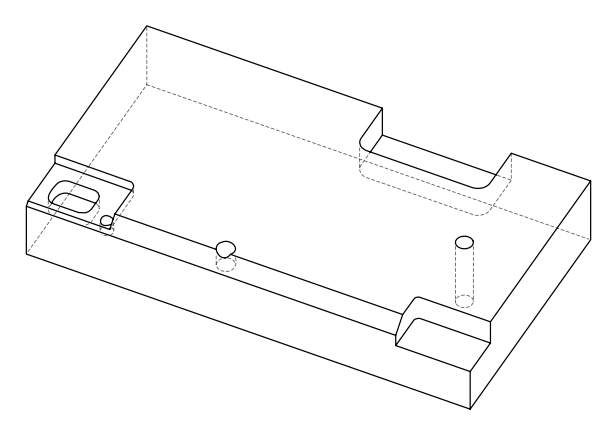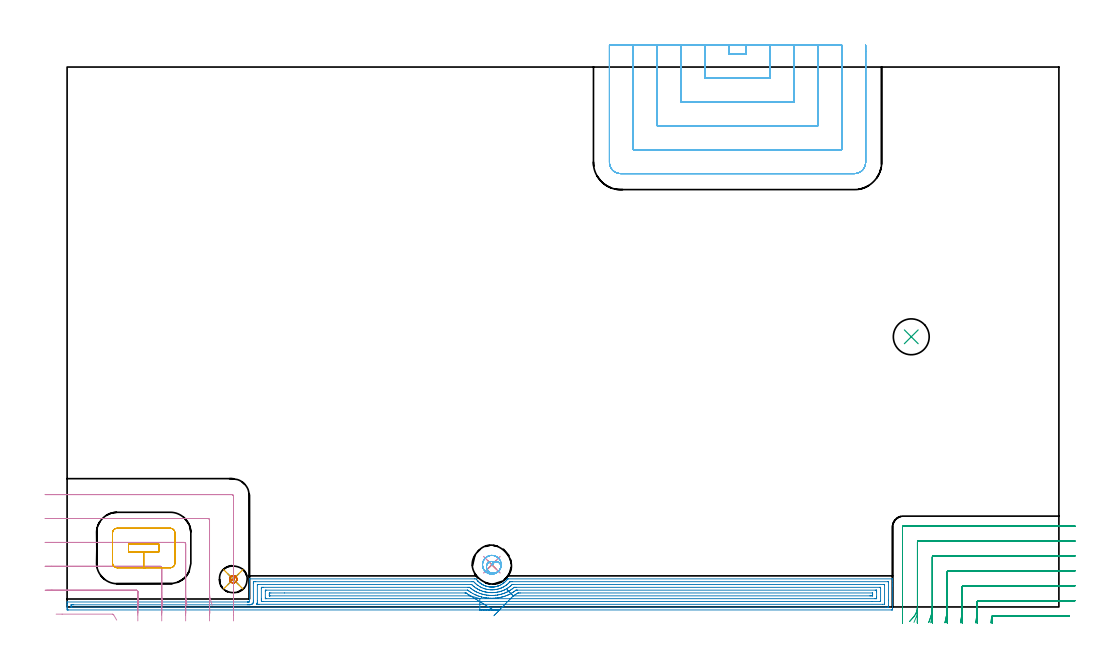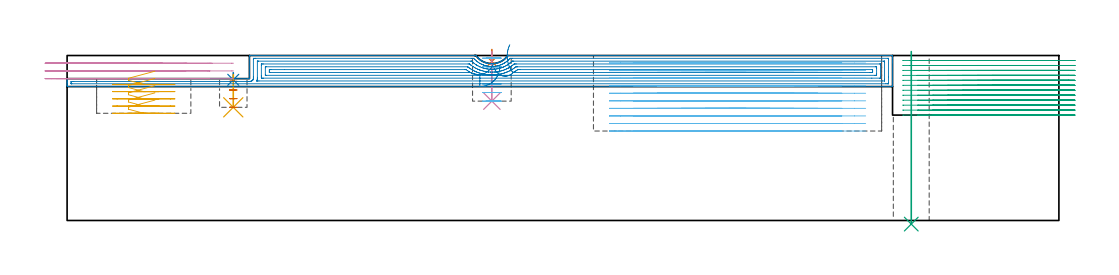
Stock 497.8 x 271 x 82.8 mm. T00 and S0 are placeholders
(PLAN: 12 operations, 6 tool changes, 73 min)
(1 SPOT_DRILL | STEP1POCKET | NXT0321_9005460120000 | 0.05 min | 182 mm3)
(2 SPOT_DRILL_1 | STEP1POCKET_1 | NXT0321_9005460120000 | 0.03 min | 1217 mm3)
(3 INDEXABLE_INSERT_DRILL_THROUGH_HOLE_FROM_SOLID | STEP1HOLE | NXT0302_007 | 0.35 min | 21018 mm3)
(4 DRILL_BLIND_HOLE_INTO_CENTER | STEP1POCKET | NXT0301_128 | 0.1 min | 2273 mm3)
(5 DRILL_BLIND_HOLE_INTO_CENTER_1 | STEP1POCKET_1 | NXT0301_128 | 0.07 min | 1588 mm3)
(6 MILL_ROUGH_BLIND_HOLE_CONTOUR | STEP1POCKET | NXT0201_013 | Spiral | 1.29 min | 4302 mm3)
(7 MILL_ROUGH_BLIND_HOLE_CONTOUR_1 | STEP1POCKET_1 | NXT0201_013 | Spiral | 0.31 min | 1075 mm3)
(8 AREA_MILL | FG_CHAMFER_SURFACE | UGT0205_001 | 17.27 min | 50491 mm3)
(9 MILL_CORNER_NOTCH_RECTANGULAR | CORNER_NOTCH_RECTANGULAR | NXT0201_013 | Follow Part, ap 2.5, ae 75% | 17.04 min | 112744 mm3)
(10 MILL_CORNER_NOTCH_RECTANGULAR_1 | CORNER_NOTCH_RECTANGULAR_1 | NXT0201_012 | Follow Part, ap 4, ae 75% | 3.59 min | 56766 mm3)
(11 MILL_RECTANGULAR_POCKET | POCKET_RECTANGULAR_STRAIGHT | NXT0201_012 | Follow Part, ap 4, ae 75% | 1.98 min | 27889 mm3)
(12 MILL_SLOT | SLOT_PARTIAL_RECTANGULAR | NXT0201_012 | Follow Part, ap 4, ae 75% | 30.92 min | 334090 mm3)
(TOOL NXT0321_9005460120000 | NC Spot Drill, 142deg, 12mm, Carbide, Uncoated | D12 PA142 FL30 Z2)
(TOOL NXT0302_007 | Index. Insert Drill 18mm [880-D1800L25-05] | D18 PA176 FL90 Z2)
(TOOL NXT0301_128 | Carbide Drill 12mm [861.1-1200-036A1-GP GC34] | D12 PA150 FL37.4 Z2)
(TOOL NXT0201_013 | ENDMILL 10mm | D10 FL30 Z4)
(TOOL UGT0205_001 | Chamfer Mill 20 x 3 x 45 deg. | D20 FL50 Z2)
(TOOL NXT0201_012 | ENDMILL 16mm [2P460-1600-NA 1630] | D16 FL38 Z6)
(OP 1 SPOT_DRILL)
G17 G21 G94 G90
T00 M6
G54
G17 G0 G90 X213.2 Y21.2 S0 M3
G43 Z92.8 H0
G94 G81 G98 Z79.8 F250. R85.8
G80
M5
M2
(OP 2 SPOT_DRILL_1)
G17 G21 G94 G90
T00 M6
G54
G17 G0 G90 X83.4 Y13.9 S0 M3
G43 Z92.8 H0
G94 G81 G98 Z70.606 F250. R74.2
G80
M5
M2
(OP 3 INDEXABLE_INSERT_DRILL_THROUGH_HOLE_FROM_SOLID)
G17 G21 G94 G90
T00 M6
G54
G17 G0 G90 X423.7 Y135.6 S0 M3
G43 Z92.8 H1
G94 G81 G98 Z-1.814 F250. R84.8
G80
M5
M2
(OP 4 DRILL_BLIND_HOLE_INTO_CENTER)
G17 G21 G94 G90
T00 M6
G54
G17 G0 G90 X213.2 Y21.2 S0 M3
G43 Z92.8 H1
G94 G81 G98 Z59.9 F250. R84.8
G80
M5
M2
(OP 5 DRILL_BLIND_HOLE_INTO_CENTER_1)
G17 G21 G94 G90
T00 M6
G54
G17 G0 G90 X83.4 Y13.9 S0 M3
G43 Z92.8 H1
G94 G81 G98 Z56.8 F250. R73.2
G80
M5
M2
(OP 6 MILL_ROUGH_BLIND_HOLE_CONTOUR)
G17 G21 G94 G90
T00 M6
G54
G17 G0 G90 X213.2 Y21.2 S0 M3
G43 Z92.8 H0
Z81.483
G94 G3 X213.349 Y22.778 R0.796 F250.
X210.892 Y21.64 R2.324
X212.638 Y17.149 R3.111
X217.57 Y19.47 R3.981
X214.93 Y25.57 R4.7
X217.57 Y19.47 R-4.7
X216.25 Y22.52 R2.35
X213.2 Y21.2 R2.35
G0 Z77.167
G3 X213.349 Y22.778 R0.796
X210.892 Y21.64 R2.324
X212.638 Y17.149 R3.111
X217.57 Y19.47 R3.981
X214.93 Y25.57 R4.7
X217.57 Y19.47 R-4.7
X216.25 Y22.52 R2.35
X213.2 Y21.2 R2.35
G0 Z72.85
G3 X213.349 Y22.778 R0.796
X210.892 Y21.64 R2.324
X212.638 Y17.149 R3.111
X217.57 Y19.47 R3.981
X214.93 Y25.57 R4.7
X217.57 Y19.47 R-4.7
X216.25 Y22.52 R2.35
X213.2 Y21.2 R2.35
G0 Z68.533
G3 X213.349 Y22.778 R0.796
X210.892 Y21.64 R2.324
X212.638 Y17.149 R3.111
X217.57 Y19.47 R3.981
X214.93 Y25.57 R4.7
X217.57 Y19.47 R-4.7
X216.25 Y22.52 R2.35
X213.2 Y21.2 R2.35
G0 Z64.217
G3 X213.349 Y22.778 R0.796
X210.892 Y21.64 R2.324
X212.638 Y17.149 R3.111
X217.57 Y19.47 R3.981
X214.93 Y25.57 R4.7
X217.57 Y19.47 R-4.7
X216.25 Y22.52 R2.35
X213.2 Y21.2 R2.35
G0 Z59.9
G3 X213.349 Y22.778 R0.796
X210.892 Y21.64 R2.324
X212.638 Y17.149 R3.111
X217.57 Y19.47 R3.981
X214.93 Y25.57 R4.7
X217.57 Y19.47 R-4.7
X216.25 Y22.52 R2.35
X213.2 Y21.2 R2.35
G0 Z92.8
M5
M2
(OP 7 MILL_ROUGH_BLIND_HOLE_CONTOUR_1)
G17 G21 G94 G90
T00 M6
G54
G17 G0 G90 X83.4 Y13.9 S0 M3
G43 Z92.8 H0
Z69.85
G94 G3 X83.939 Y15.261 R0.787 F250.
X82.015 Y15.201 R1.361
X82.099 Y12.515 R1.9
X82.015 Y15.201 R-1.9
X82.057 Y13.858 R0.95
X83.4 Y13.9 R0.95
G0 Z65.5
G3 X83.939 Y15.261 R0.787
X82.015 Y15.201 R1.361
X82.099 Y12.515 R1.9
X82.015 Y15.201 R-1.9
X82.057 Y13.858 R0.95
X83.4 Y13.9 R0.95
G0 Z61.15
G3 X83.939 Y15.261 R0.787
X82.015 Y15.201 R1.361
X82.099 Y12.515 R1.9
X82.015 Y15.201 R-1.9
X82.057 Y13.858 R0.95
X83.4 Y13.9 R0.95
G0 Z56.8
G3 X83.939 Y15.261 R0.787
X82.015 Y15.201 R1.361
X82.099 Y12.515 R1.9
X82.015 Y15.201 R-1.9
X82.057 Y13.858 R0.95
X83.4 Y13.9 R0.95
G0 Z92.8
M5
M2
(OP 8 AREA_MILL)
G17 G21 G94 G90
T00 M6
G54
G17 G0 G90 X217.15 Y-1.5 S1061 M3
G43 Z92.8 H0
Z77.2
G94 G1 X217.112 Z76.328 F250.
X216.998 Z75.464
X216.809 Z74.612
X216.547 Z73.78
X216.213 Z72.974
X215.81 Z72.2
X215.342 Z71.464
X214.81 Z70.772
X214.221 Z70.129
X213.578 Z69.54
X212.886 Z69.008
X212.15 Z68.54
X211.376 Z68.137
X210.57 Z67.803
X209.738 Z67.541
X208.886 Z67.352
X208.022 Z67.238
X207.15 Z67.2
X0.628
X0.261 Y-1.497
X0.01 Y-1.492 Z67.204
X0. Y-1.138 Z67.557
Y-0.877 Z67.818
Y-0.263 Z68.431
Y0.259 Z68.955
Y0.612 Z69.308
Y1.134 Z69.829
Y1.487 Z70.182
X0.001 Y2.389 Z71.089
X0.01 Y2.504 Z71.195
X0.176 Y2.5 Z71.2
X90.634
X90.641 Y2.501 Z71.193
X90.651 Z71.194
X90.652 Y2.502
X90.654 Y2.5
X90.695 Z71.2
X90.731 Y2.509 Z71.19
X90.745 Y2.505 Z71.191
X90.784 Y2.504 Z71.19
X90.788 Z71.189
X90.792 Y2.501 Z71.192
X90.8 Y2.5 Z71.2
X90.815 Y2.506 Z71.193
X90.819 Y2.508 Z71.191
X90.824 Y2.507 Z71.192
X90.826 Y2.506
X90.828 Y2.503 Z71.191
X90.832 Y2.505 Z71.19
X90.835 Z71.191
X90.856 Y2.502 Z71.197
X90.876 Y2.506 Z71.193
X90.896
X90.925 Y2.503 Z71.197
X90.996 Y2.5 Z71.2
X91.5
X91.501 Y13.842 Z82.539
X91.51 Y14.095 Z82.791
X91.819 Y14.1 Z82.8
X204.468
X205.281 Y14.094 Z82.792
X205.362 Y13.987 Z82.686
X205.703 Y13.56 Z82.257
X206.057 Y13.144 Z81.841
X206.118 Y13.077 Z81.775
X206.155 Y13.035 Z81.734
X206.256 Y12.931 Z81.63
X206.329 Y12.863 Z81.559
X206.403 Y12.791 Z81.49
X206.554 Y12.647 Z81.346
X206.618 Y12.587 Z81.284
X206.852 Y12.377 Z81.076
X206.962 Y12.28 Z80.976
X206.991 Y12.254 Z80.95
X207.11 Y12.153 Z80.853
X207.15 Y12.12 Z80.82
X207.332 Y11.988 Z80.685
X207.448 Y11.903 Z80.6
X207.592 Y11.797 Z80.495
X207.739 Y11.696 Z80.396
X208.044 Y11.489 Z80.188
X208.18 Y11.405 Z80.103
X208.247 Y11.362 Z80.061
X208.589 Y11.171 Z79.871
X208.762 Y11.082 Z79.782
X208.937 Y10.993 Z79.69
X209.382 Y10.791 Z79.489
X209.513 Y10.738 Z79.436
X209.831 Y10.611 Z79.306
X210.216 Y10.471 Z79.171
X210.265 Y10.457 Z79.156
X210.469 Y10.396 Z79.095
X210.725 Y10.327 Z79.025
X211.17 Y10.223 Z78.921
X211.461 Y10.167 Z78.866
X211.618 Y10.138 Z78.836
X212.064 Y10.074 Z78.774
X212.07 Y10.073 Z78.773
X212.365 Y10.047 Z78.744
X212.512 Y10.034 Z78.727
X212.514
X212.958 Y10.012 Z78.706
X213.049 Y10.013 Z78.704
X213.412 Y10.012
X213.429 Y10.014 Z78.703
X213.483 Y10.015 Z78.708
X213.493 Y10.016
X213.663 Y10.022 Z78.718
X213.852 Y10.03 Z78.727
X214.01 Y10.047 Z78.739
X214.267 Y10.067 Z78.766
X214.299 Y10.07 Z78.769
X214.503 Y10.098 Z78.798
X214.747 Y10.132 Z78.831
X214.819 Y10.145 Z78.845
X215.193 Y10.216 Z78.912
X215.641 Y10.321 Z79.018
X216.029 Y10.426 Z79.126
X216.086 Y10.442 Z79.142
X216.185 Y10.471 Z79.171
X216.346 Y10.529 Z79.229
X216.537 Y10.601 Z79.295
X216.584 Y10.617 Z79.312
X216.803 Y10.703 Z79.4
X216.98 Y10.773 Z79.47
X217.43 Y10.979 Z79.677
X217.874 Y11.205 Z79.904
X218.088 Y11.327 Z80.026
X218.15 Y11.362 Z80.061
X218.767 Y11.765 Z80.463
X218.899 Y11.862 Z80.56
X219.091 Y12.003 Z80.701
X219.22 Y12.104 Z80.803
X219.408 Y12.252 Z80.952
X219.449 Y12.288 Z80.988
X219.661 Y12.47 Z81.169
X220.007 Y12.801 Z81.5
X220.341 Y13.142 Z81.842
X220.482 Y13.301 Z81.997
X220.554 Y13.38 Z82.078
X220.679 Y13.533 Z82.233
X220.817 Y13.703 Z82.402
X221.071 Y14.033 Z82.733
X221.101 Y14.074 Z82.773
X221.125 Y14.093 Z82.793
X221.455 Y14.1 Z82.8
X414.12
X414.29 Y14.097 Z82.789
X414.298 Y13.955 Z82.648
X414.3 Y13.807 Z82.507
Y13.57 Z82.27
Y12.863 Z81.558
Y11.634 Z80.331
Y11.113 Z79.807
Y10.499 Z79.194
Y-0.877 Z67.82
X414.297 Y-1.138 Z67.56
X414.29 Y-1.493 Z67.205
X414.04 Y-1.498 Z67.201
X413.672 Y-1.5 Z67.2
X207.15
Y-0.086 Z68.614
X2.416 Y-0.085 Z68.615
X2.233 Y-0.084 Z68.616
X2.06 Y-0.081 Z68.619
X2.022 Y-0.079 Z68.621
X2.01 Y-0.061 Z68.639
X2.007 Y-0.028 Z68.672
X2.001 Y0.143 Z68.843
X2.002 Y0.612 Z69.312
X2.005 Y1.014 Z69.714
X2.01 Y1.071 Z69.771
X2.054 Y1.079 Z69.779
X2.174 Y1.081 Z69.781
X2.416 Y1.084 Z69.784
X2.826 Y1.086 Z69.786
X3.31
X90.441
X90.925 Y1.087 Z69.787
X91.332 Y1.09 Z69.79
X91.576 Y1.094 Z69.794
X91.819 Y1.111 Z69.811
X92.145 Y1.169 Z69.869
X92.39 Y1.242 Z69.942
X92.713 Y1.384 Z70.084
X92.78 Y1.422 Z70.122
X92.883 Y1.487 Z70.187
X93.149 Y1.712 Z70.412
X93.253 Y1.834 Z70.534
X93.378 Y2.035 Z70.735
X93.439 Y2.184 Z70.884
X93.48 Y2.362 Z71.062
X93.491 Y2.477 Z71.177
X93.499 Y3.237 Z71.937
X93.5 Y3.343 Z72.043
Y12.093 Z80.793
X93.503 Y12.198 Z80.898
X93.51 Y12.408 Z81.108
X93.528 Y12.679 Z81.379
X93.607 Y12.681 Z81.381
X93.79 Y12.684 Z81.384
X94.501 Y12.686 Z81.386
X94.683
X202.861
X203.574 Y12.685 Z81.385
X203.757 Y12.684 Z81.384
X204.106 Y12.679 Z81.379
X204.468 Y12.288 Z80.988
X204.767 Y11.988 Z80.688
X205.362 Y11.44 Z80.14
X205.759 Y11.113 Z79.813
X206.256 Y10.752 Z79.452
X207.044 Y10.238 Z78.938
X207.15 Y10.174 Z78.874
X207.303 Y10.088 Z78.788
X207.814 Y9.83 Z78.53
X208.044 Y9.721 Z78.421
X208.194 Y9.656 Z78.356
X208.888 Y9.363 Z78.063
X208.938 Y9.344 Z78.044
X208.969 Y9.332 Z78.032
X209.497 Y9.159 Z77.859
X209.832 Y9.061 Z77.761
X210.249 Y8.955 Z77.655
X210.726 Y8.849 Z77.549
X210.895 Y8.817 Z77.517
X211.503 Y8.717 Z77.417
X211.62 Y8.702 Z77.402
X212.372 Y8.627 Z77.327
X212.514 Y8.618 Z77.318
X212.907 Y8.602 Z77.302
X213.296 Y8.598 Z77.298
X213.408 Y8.601 Z77.301
X214.151 Y8.636 Z77.336
X214.302 Y8.646 Z77.346
X214.388 Y8.655 Z77.355
X215.067 Y8.742 Z77.442
X215.196 Y8.761 Z77.461
X215.714 Y8.856 Z77.556
X216.09 Y8.942 Z77.642
X216.433 Y9.028 Z77.728
X216.984 Y9.183 Z77.883
X217.122 Y9.228 Z77.928
X217.506 Y9.363 Z78.063
X217.816 Y9.484 Z78.184
X217.878 Y9.51 Z78.21
X218.387 Y9.74 Z78.44
X218.773 Y9.927 Z78.627
X218.981 Y10.034 Z78.734
X219.353 Y10.238 Z78.938
X219.547 Y10.355 Z79.055
X219.667 Y10.43 Z79.13
X220.274 Y10.833 Z79.533
X220.561 Y11.044 Z79.744
X220.6 Y11.074 Z79.774
X220.648 Y11.113 Z79.813
X221.083 Y11.477 Z80.177
X221.455 Y11.81 Z80.51
X221.547 Y11.897 Z80.597
X221.639 Y11.988 Z80.688
X221.985 Y12.344 Z81.044
X222.201 Y12.572 Z81.272
X222.271 Y12.642 Z81.342
X222.309 Y12.679 Z81.379
X222.349 Y12.68 Z81.38
X222.532 Y12.683 Z81.383
X223.243 Y12.686 Z81.386
X223.424
X411.884 Y12.685 Z81.385
X412.067 Y12.684 Z81.384
X412.241 Y12.681 Z81.381
X412.278 Y12.679 Z81.379
X412.29 Y12.661 Z81.361
X412.293 Y12.628 Z81.328
X412.299 Y12.457 Z81.157
X412.3 Y3.354 Z72.054
Y0.612 Z69.312
Y0.206 Z68.906
X412.298 Y0.07 Z68.77
X412.293 Y-0.038 Z68.662
X412.29 Y-0.07 Z68.63
X412.28 Y-0.079 Z68.621
X412.24 Y-0.08 Z68.62
X411.884 Y-0.085 Z68.615
X411.703
X410.99 Y-0.086 Z68.614
X207.15
Y1.328 Z70.028
X96.29
X95.557 Y1.33 Z70.03
X95.395 Y1.332 Z70.032
X95.234 Y1.335 Z70.035
X95.153 Y1.343 Z70.043
X95.194 Y1.42 Z70.12
X95.228 Y1.487 Z70.187
X95.281 Y1.599 Z70.299
X95.395 Y1.87 Z70.57
X95.478 Y2.281 Z70.981
X95.484 Y2.362 Z71.062
X95.499 Y3.136 Z71.836
X95.501 Y11.113 Z79.813
X95.503 Y11.209 Z79.909
X95.507 Y11.257 Z79.957
X95.508 Y11.263 Z79.963
X95.549 Y11.266 Z79.966
X95.641 Y11.269 Z79.969
X95.965 Y11.271 Z79.971
X96.127 Y11.272 Z79.972
X202.68 Y11.271 Z79.971
X202.842 Y11.269 Z79.969
X202.949 Y11.265 Z79.965
X203.021 Y11.26 Z79.96
X203.052 Y11.233 Z79.933
X203.185 Y11.113 Z79.813
X203.385 Y10.928 Z79.628
X203.574 Y10.757 Z79.457
X203.855 Y10.51 Z79.21
X204.185 Y10.238 Z78.938
X204.468 Y10.023 Z78.723
X205.239 Y9.483 Z78.183
X205.362 Y9.403 Z78.103
X205.425 Y9.363 Z78.063
X205.708 Y9.187 Z77.887
X205.941 Y9.054 Z77.754
X206.256 Y8.884 Z77.584
X207.055 Y8.488 Z77.188
X207.15 Y8.444 Z77.144
X207.229 Y8.41 Z77.11
X208.044 Y8.086 Z76.786
X208.678 Y7.867 Z76.567
X208.938 Y7.792 Z76.492
X209.598 Y7.613 Z76.313
X209.832 Y7.559 Z76.259
X209.903 Y7.544 Z76.244
X210.367 Y7.453 Z76.153
X210.726 Y7.392 Z76.092
X210.995 Y7.349 Z76.049
X211.62 Y7.274 Z75.974
X212.006 Y7.235 Z75.935
X212.514 Y7.203 Z75.903
X212.948 Y7.188 Z75.888
X213.408 Y7.187 Z75.887
X213.826 Y7.204 Z75.904
X214.302 Y7.227 Z75.927
X214.665 Y7.258 Z75.958
X215.196 Y7.322 Z76.022
X215.459 Y7.355 Z76.055
X216.09 Y7.463 Z76.163
X216.219 Y7.487 Z76.187
X216.798 Y7.613 Z76.313
X216.947 Y7.65 Z76.35
X216.984 Y7.66 Z76.36
X217.641 Y7.845 Z76.545
X217.878 Y7.917 Z76.617
X218.306 Y8.069 Z76.769
X218.773 Y8.247 Z76.947
X218.946 Y8.318 Z77.018
X219.34 Y8.488 Z77.188
X219.562 Y8.59 Z77.29
X219.667 Y8.641 Z77.341
X220.152 Y8.888 Z77.588
X220.561 Y9.111 Z77.811
X220.721 Y9.206 Z77.906
X220.976 Y9.363 Z78.063
X221.263 Y9.551 Z78.251
X221.455 Y9.68 Z78.38
X221.786 Y9.913 Z78.613
X222.219 Y10.238 Z78.938
X222.291 Y10.294 Z78.994
X222.349 Y10.342 Z79.042
X222.766 Y10.704 Z79.404
X223.346 Y11.23 Z79.93
X223.385 Y11.265 Z79.965
X223.426 Y11.266 Z79.966
X223.609 Y11.269 Z79.969
X223.975 Y11.271 Z79.971
X224.137 Y11.272 Z79.972
X409.935 Y11.271 Z79.971
X410.096 Y11.269 Z79.969
X410.257 Y11.265 Z79.965
X410.291 Y11.262 Z79.962
X410.294 Y11.232 Z79.932
X410.298 Y11.179 Z79.879
X410.299 Y11.113 Z79.813
X410.3 Y10.914 Z79.614
Y2.163 Z70.863
X410.296 Y1.487 Z70.187
X410.293 Y1.388 Z70.088
X410.29 Y1.343 Z70.043
X410.252 Y1.334 Z70.034
X409.202 Y1.329 Z70.029
X207.15 Y1.328 Z70.028
Y2.743 Z71.443
X98.583
X98.078 Y2.744 Z71.444
X97.685 Y2.747 Z71.447
X97.522 Y2.75 Z71.45
X97.507 Y2.921 Z71.621
X97.502 Y3.237 Z71.937
X97.5 Y3.803 Z72.503
Y4.112 Z72.812
X97.501 Y9.363 Z78.063
X97.503 Y9.645 Z78.345
X97.507 Y9.787 Z78.487
X97.51 Y9.85 Z78.55
X97.577 Y9.852 Z78.552
X98.078 Y9.856 Z78.556
X98.467 Y9.857 Z78.557
X201.281
X201.786 Y9.855 Z78.555
X201.954 Y9.852 Z78.552
X202.011 Y9.85 Z78.55
X202.059 Y9.816 Z78.516
X202.162 Y9.731 Z78.431
X202.602 Y9.363 Z78.063
X202.68 Y9.3 Z78.
X202.981 Y9.068 Z77.768
X203.574 Y8.659 Z77.359
X203.829 Y8.488 Z77.188
X204.468 Y8.078 Z76.778
X204.77 Y7.908 Z76.608
X205.325 Y7.613 Z76.313
X205.362 Y7.594 Z76.294
X205.401 Y7.575 Z76.275
X205.976 Y7.303 Z76.003
X206.256 Y7.182 Z75.882
X207.02 Y6.865 Z75.565
X207.15 Y6.817 Z75.517
X207.376 Y6.738 Z75.438
X208.044 Y6.523 Z75.223
X208.354 Y6.434 Z75.134
X208.938 Y6.283 Z74.983
X209.539 Y6.149 Z74.849
X209.832 Y6.091 Z74.791
X210.632 Y5.955 Z74.655
X210.726 Y5.942 Z74.642
X211.38 Y5.863 Z74.563
X211.62 Y5.839 Z74.539
X211.646 Y5.837 Z74.537
X212.514 Y5.784 Z74.484
X212.598 Y5.78 Z74.48
X213.408 Y5.77 Z74.47
X213.501 Y5.771 Z74.471
X214.302 Y5.804 Z74.504
X214.359 Y5.807 Z74.507
X215.047 Y5.863 Z74.563
X215.18 Y5.879 Z74.579
X215.196 Y5.881 Z74.581
X215.965 Y5.986 Z74.686
X216.09 Y6.006 Z74.706
X216.722 Y6.119 Z74.819
X216.984 Y6.176 Z74.876
X217.45 Y6.282 Z74.982
X217.878 Y6.393 Z75.093
X218.153 Y6.469 Z75.169
X218.773 Y6.649 Z75.349
X218.84 Y6.671 Z75.371
X219.031 Y6.738 Z75.438
X219.49 Y6.911 Z75.611
X219.667 Y6.981 Z75.681
X220.119 Y7.17 Z75.87
X220.561 Y7.365 Z76.065
X220.732 Y7.445 Z76.145
X221.078 Y7.613 Z76.313
X221.325 Y7.739 Z76.439
X221.455 Y7.809 Z76.509
X221.894 Y8.057 Z76.757
X222.349 Y8.333 Z77.033
X222.444 Y8.394 Z77.094
X222.586 Y8.488 Z77.188
X222.972 Y8.753 Z77.453
X223.243 Y8.943 Z77.643
X223.485 Y9.126 Z77.826
X223.79 Y9.363 Z78.063
X224.385 Y9.85 Z78.55
X224.429 Y9.852 Z78.552
X224.528 Y9.855 Z78.555
X225.031 Y9.857 Z78.557
X225.419
X407.803
X408.152 Y9.856 Z78.556
X408.205 Y9.854 Z78.554
X408.26 Y9.85 Z78.55
X408.29 Y9.842 Z78.542
X408.292 Y9.794 Z78.494
X408.3 Y9.371 Z78.071
Y3.245 Z71.945
X408.292 Y2.804 Z71.504
X408.29 Y2.756 Z71.456
X408.222 Y2.75 Z71.45
X408.088 Y2.746 Z71.446
X407.918 Y2.744 Z71.444
X403.902 Y2.743 Z71.443
X207.15
Y4.157 Z72.857
X99.82
X99.646 Y4.158 Z72.858
X99.559 Y4.16 Z72.86
X99.519 Y4.164 Z72.864
X99.509 Y4.167 Z72.867
X99.507 Y4.181 Z72.881
X99.503 Y4.267 Z72.967
X99.5 Y4.47 Z73.17
X99.501 Y7.969 Z76.669
X99.507 Y8.328 Z77.028
X99.51 Y8.426 Z77.126
X99.55 Y8.436 Z77.136
X99.911 Y8.443 Z77.143
X200.938 Y8.442 Z77.142
X201.042 Y8.438 Z77.138
X201.065 Y8.436 Z77.136
X201.127 Y8.394 Z77.094
X201.26 Y8.299 Z76.999
X201.552 Y8.087 Z76.787
X201.786 Y7.919 Z76.619
X202.233 Y7.613 Z76.313
X202.68 Y7.317 Z76.017
X203.508 Y6.802 Z75.502
X203.574 Y6.766 Z75.466
X203.629 Y6.738 Z75.438
X204.468 Y6.32 Z75.02
X204.763 Y6.176 Z74.876
X205.284 Y5.938 Z74.638
X205.362 Y5.906 Z74.606
X205.47 Y5.863 Z74.563
X206.256 Y5.556 Z74.256
X206.74 Y5.388 Z74.088
X207.15 Y5.257 Z73.957
X208.024 Y5.008 Z73.708
X208.044 Y5.002 Z73.702
X208.101 Y4.987 Z73.687
X208.938 Y4.801 Z73.501
X209.181 Y4.749 Z73.449
X209.627 Y4.669 Z73.369
X209.832 Y4.634 Z73.334
X210.261 Y4.568 Z73.268
X210.543 Y4.53 Z73.23
X210.726 Y4.508 Z73.208
X211.277 Y4.448 Z73.148
X211.464 Y4.431 Z73.131
X211.62 Y4.42 Z73.12
X212.242 Y4.379 Z73.079
X212.379 Y4.372 Z73.072
X212.514 Y4.368 Z73.068
X213.16 Y4.356 Z73.056
X213.281 Y4.355 Z73.055
X213.408 Y4.357 Z73.057
X214.034 Y4.375 Z73.075
X214.171 Y4.381 Z73.081
X214.302 Y4.389 Z73.089
X214.875 Y4.427 Z73.127
X215.053 Y4.441 Z73.141
X215.196 Y4.455 Z73.155
X215.684 Y4.51 Z73.21
X215.937 Y4.541 Z73.241
X216.09 Y4.561 Z73.261
X216.468 Y4.618 Z73.318
X216.84 Y4.678 Z73.378
X216.984 Y4.704 Z73.404
X217.227 Y4.75 Z73.45
X217.802 Y4.871 Z73.571
X217.878 Y4.888 Z73.588
X217.961 Y4.907 Z73.607
X218.29 Y4.987 Z73.687
X218.669 Y5.089 Z73.789
X218.773 Y5.118 Z73.818
X219.356 Y5.292 Z73.992
X219.667 Y5.387 Z74.087
X220.022 Y5.515 Z74.215
X220.561 Y5.712 Z74.412
X220.671 Y5.755 Z74.455
X220.936 Y5.863 Z74.563
X221.295 Y6.018 Z74.718
X221.455 Y6.09 Z74.79
X221.901 Y6.3 Z75.
X222.349 Y6.518 Z75.218
X222.496 Y6.593 Z75.293
X222.767 Y6.738 Z75.438
X223.069 Y6.908 Z75.608
X223.243 Y7.01 Z75.71
X223.619 Y7.244 Z75.944
X224.137 Y7.578 Z76.278
X224.158 Y7.592 Z76.292
X224.188 Y7.613 Z76.313
X224.677 Y7.959 Z76.659
X225.306 Y8.423 Z77.123
X225.344 Y8.436 Z77.136
X225.395 Y8.439 Z77.139
X225.501 Y8.441 Z77.141
X225.925 Y8.443 Z77.143
X225.97
X405.672
X406.062 Y8.439 Z77.139
X406.256 Y8.436 Z77.136
X406.291 Y8.431 Z77.131
X406.294 Y8.397 Z77.097
X406.296 Y8.343 Z77.043
X406.3 Y7.828 Z76.528
Y7.613 Z76.313
Y4.987 Z73.687
X406.299 Y4.329 Z73.029
X406.295 Y4.234 Z72.934
X406.29 Y4.177 Z72.877
X406.282 Y4.163 Z72.863
X406.262 Y4.162 Z72.862
X406.05 Y4.159 Z72.859
X405.626 Y4.157 Z72.857
X405.581
X207.15
X202.468 Y5.575 Z74.275
X202.465 Y5.574 Z74.274
X202.381 Y5.573 Z74.273
X202.083 Y5.571 Z74.271
X201.786
X101.951
X101.654 Y5.572 Z74.272
X101.555 Y5.574 Z74.274
X101.521 Y5.577 Z74.277
X101.51 Y5.58 Z74.28
X101.507 Y5.612 Z74.312
X101.503 Y5.712 Z74.412
X101.5 Y5.863 Z74.563
Y6.013 Z74.713
X101.502 Y6.738 Z75.438
X101.504 Y6.884 Z75.584
X101.515 Y7.022 Z75.722
X101.654 Y7.024 Z75.724
X102.251 Y7.028 Z75.728
X109.123 Y7.029 Z75.729
X199.7
X199.998 Y7.027 Z75.727
X200.097 Y7.025 Z75.725
X200.175 Y7.022 Z75.722
X200.217 Y7.013 Z75.713
X200.254 Y6.989 Z75.689
X200.892 Y6.56 Z75.26
X201.451 Y6.19 Z74.89
X201.786 Y5.985 Z74.685
X201.987 Y5.863 Z74.563
X202.412 Y5.609 Z74.309
X202.468 Y5.575 Z74.275
X203.139 Y5.159 Z73.902
X203.834 Y4.728 Z73.6
X204.55 Y4.285 Z73.37
X205.28 Y3.833 Z73.215
X206.018 Y3.376 Z73.135
X206.76 Y2.916 Z73.13
X207.499 Y2.458 Z73.202
X208.23 Y2.006 Z73.35
X208.947 Y1.561 Z73.571
X209.645 Y1.129 Z73.866
X210.319 Y0.711 Z74.231
X210.963 Y0.312 Z74.663
X211.572 Y-0.065 Z75.16
X212.143 Y-0.419 Z75.718
X212.669 Y-0.745 Z76.332
X213.149 Y-1.042 Z76.997
X213.577 Y-1.307 Z77.71
X213.951 Y-1.539 Z78.463
G0 X214.188 Y-4.409 Z76.588
G1 X214.564 Y-4.024 Z75.901
X214.98 Y-3.597 Z75.264
X215.434 Y-3.133 Z74.682
X215.921 Y-2.634 Z74.158
X216.438 Y-2.104 Z73.697
X216.982 Y-1.547 Z73.302
X217.547 Y-0.968 Z72.976
X218.13 Y-0.37 Z72.723
X218.726 Y0.241 Z72.543
X219.331 Y0.861 Z72.438
X219.94 Y1.485 Z72.409
X220.548 Y2.108 Z72.456
X221.152 Y2.726 Z72.578
X221.745 Y3.334 Z72.776
X222.324 Y3.928 Z73.047
X222.885 Y4.502 Z73.389
X223.422 Y5.053 Z73.8
X223.933 Y5.576 Z74.276
X223.94 Y5.583 Z74.283
X223.97 Y5.603 Z74.303
X224.243 Y5.758 Z74.458
X224.423 Y5.863 Z74.563
X224.797 Y6.091 Z74.791
X225.031 Y6.238 Z74.938
X225.336 Y6.439 Z75.139
X225.925 Y6.831 Z75.531
X226.227 Y7.022 Z75.722
X226.524 Y7.026 Z75.726
X226.819 Y7.028 Z75.728
X227.415 Y7.029 Z75.729
X404.136 Y7.028 Z75.728
X404.221 Y7.027 Z75.727
X404.272 Y7.023 Z75.723
X404.29 Y7.021 Z75.721
X404.292 Y7.008 Z75.708
X404.297 Y6.888 Z75.588
X404.299 Y6.738 Z75.438
X404.3 Y6.286 Z74.986
X404.296 Y5.863 Z74.563
X404.292 Y5.637 Z74.337
X404.29 Y5.586 Z74.286
X404.234 Y5.578 Z74.278
X404.132 Y5.575 Z74.275
X403.838 Y5.572 Z74.272
X403.242 Y5.571 Z74.271
X402.944
X224.137 Y5.572 Z74.272
X224.002 Y5.573 Z74.273
X223.933 Y5.575 Z74.275
Y5.576 Z74.276
X223.44 Y6.061 Z74.808
X222.982 Y6.512 Z75.398
X222.563 Y6.925 Z76.042
X222.185 Y7.298 Z76.734
X221.852 Y7.626 Z77.471
X221.565 Y7.908 Z78.245
X221.328 Y8.142 Z79.051
X221.142 Y8.325 Z79.883
X221.008 Y8.457 Z80.735
X220.927 Y8.536 Z81.6
X220.901 Y8.563 Z82.472
X220.929 Y8.535 Z83.344
X221.01 Y8.455 Z84.208
X221.145 Y8.322 Z85.06
X221.333 Y8.137 Z85.892
X221.571 Y7.902 Z86.697
X221.859 Y7.619 Z87.471
X222.193 Y7.289 Z88.206
G0 Z92.8
M5
M2
(OP 9 MILL_CORNER_NOTCH_RECTANGULAR)
G17 G21 G94 G90
T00 M6
G54
G17 G0 G90 X503.175 Y-4.4 S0 M3
G43 Z92.8 H0
Z80.308
G94 G1 X500.175 F250.
X464.532 F500.
G3 X464.04 Y-4.842 R0.5
G1 X464.023 Y-5.
X463.69 Y-7.982 F250.
G0 Z92.8
X505.8 Y3.1
Z80.308
G1 X502.8
X457.296 F500.
G3 X456.8 Y2.604 R0.5
G1 Y-0.011
G2 X456.467 Y-5. R37.5
G1 X456.067 Y-7.973 F250.
G0 Z92.8
X505.8 Y10.6
Z80.308
G1 X502.8
X449.796 F500.
G3 X449.3 Y10.104 R0.5
G1 Y-0.011
G2 X448.882 Y-5. R30.
G1 X448.383 Y-7.958 F250.
G0 Z92.8
X505.8 Y18.1
Z80.308
G1 X502.8
X442.296 F500.
G3 X441.8 Y17.604 R0.5
G1 Y-0.011
G2 X441.24 Y-5. R22.5
G1 X440.575 Y-7.925 F250.
G0 Z92.8
X505.8 Y25.6
Z80.308
G1 X502.8
X434.796 F500.
G3 X434.3 Y25.104 R0.5
G1 Y-0.011
G2 X433.446 Y-5. R15.
G1 X432.448 Y-7.829 F250.
G0 Z92.8
X505.8 Y33.1
Z80.308
G1 X502.8
X427.296 F500.
G3 X426.8 Y32.604 R0.5
G1 Y-0.011
G2 X424.9 Y-5. R7.5
G1 X422.904 Y-7.24 F250.
G0 Z92.8
X505.8 Y40.6
Z80.308
G1 X502.8
X419.796 F500.
G3 X419.3 Y40.104 R0.5
G1 Y-0.011
Y-3.011 F250.
G0 Z92.8
X503.175 Y-4.4
Z77.817
G1 X500.175
X464.532 F500.
G3 X464.04 Y-4.842 R0.5
G1 X464.023 Y-5.
X463.69 Y-7.982 F250.
G0 Z92.8
X505.8 Y3.1
Z77.817
G1 X502.8
X457.296 F500.
G3 X456.8 Y2.604 R0.5
G1 Y-0.011
G2 X456.467 Y-5. R37.5
G1 X456.067 Y-7.973 F250.
G0 Z92.8
X505.8 Y10.6
Z77.817
G1 X502.8
X449.796 F500.
G3 X449.3 Y10.104 R0.5
G1 Y-0.011
G2 X448.882 Y-5. R30.
G1 X448.383 Y-7.958 F250.
G0 Z92.8
X505.8 Y18.1
Z77.817
G1 X502.8
X442.296 F500.
G3 X441.8 Y17.604 R0.5
G1 Y-0.011
G2 X441.24 Y-5. R22.5
G1 X440.575 Y-7.925 F250.
G0 Z92.8
X505.8 Y25.6
Z77.817
G1 X502.8
X434.796 F500.
G3 X434.3 Y25.104 R0.5
G1 Y-0.011
G2 X433.446 Y-5. R15.
G1 X432.448 Y-7.829 F250.
G0 Z92.8
X505.8 Y33.1
Z77.817
G1 X502.8
X427.296 F500.
G3 X426.8 Y32.604 R0.5
G1 Y-0.011
G2 X424.9 Y-5. R7.5
G1 X422.904 Y-7.24 F250.
G0 Z92.8
X505.8 Y40.6
Z77.817
G1 X502.8
X419.796 F500.
G3 X419.3 Y40.104 R0.5
G1 Y-0.011
Y-3.011 F250.
G0 Z92.8
X503.175 Y-4.4
Z75.325
G1 X500.175
X464.709 F500.
G3 X464.215 Y-4.865 R0.5
G1 X464.206 Y-5.
X464.012 Y-7.994 F250.
G0 Z92.8
X505.8 Y3.1
Z75.325
G1 X502.8
X457.296 F500.
G3 X456.8 Y2.604 R0.5
G1 Y-2.093
G2 X456.687 Y-5. R37.5
G1 X456.455 Y-7.991 F250.
G0 Z92.8
X505.8 Y10.6
Z75.325
G1 X502.8
X449.796 F500.
G3 X449.3 Y10.104 R0.5
G1 Y-2.093
G2 X449.159 Y-5. R30.
G1 X448.868 Y-7.986 F250.
G0 Z92.8
X505.8 Y18.1
Z75.325
G1 X502.8
X442.296 F500.
G3 X441.8 Y17.604 R0.5
G1 Y-2.093
G2 X441.611 Y-5. R22.5
G1 X441.224 Y-7.975 F250.
G0 Z92.8
X505.8 Y25.6
Z75.325
G1 X502.8
X434.796 F500.
G3 X434.3 Y25.104 R0.5
G1 Y-2.093
G2 X434.016 Y-5. R15.
G1 X433.434 Y-7.943 F250.
G0 Z92.8
X505.8 Y33.1
Z75.325
G1 X502.8
X427.296 F500.
G3 X426.8 Y32.604 R0.5
G1 Y-2.093
G2 X426.214 Y-5. R7.5
G1 X425.051 Y-7.765 F250.
G0 Z92.8
X505.8 Y40.6
Z75.325
G1 X502.8
X419.796 F500.
G3 X419.3 Y40.104 R0.5
G1 Y-2.093
Y-5.093 F250.
G0 Z92.8
X503.175 Y-4.4
Z72.833
G1 X500.175
X464.794 F500.
G3 X464.299 Y-4.892 R0.5
G1 X464.298 Y-5.
X464.271 Y-8. F250.
G0 Z92.8
X505.8 Y3.1
Z72.833
G1 X502.8
X457.296 F500.
G3 X456.8 Y2.604 R0.5
G1 Y-4.592
G2 X456.798 Y-5. R37.5
G1 X456.765 Y-8. F250.
G0 Z92.8
X505.8 Y10.6
Z72.833
G1 X502.8
X449.796 F500.
G3 X449.3 Y10.104 R0.5
G1 Y-4.592
G2 X449.297 Y-5. R30.
G1 X449.256 Y-8. F250.
G0 Z92.8
X505.8 Y18.1
Z72.833
G1 X502.8
X442.296 F500.
G3 X441.8 Y17.604 R0.5
G1 Y-4.592
G2 X441.796 Y-5. R22.5
G1 X441.742 Y-8. F250.
G0 Z92.8
X505.8 Y25.6
Z72.833
G1 X502.8
X434.796 F500.
G3 X434.3 Y25.104 R0.5
G1 Y-4.592
G2 X434.294 Y-5. R15.
G1 X434.213 Y-7.999 F250.
G0 Z92.8
X505.8 Y33.1
Z72.833
G1 X502.8
X427.296 F500.
G3 X426.8 Y32.604 R0.5
G1 Y-4.592
G2 X426.789 Y-5. R7.5
G1 X426.626 Y-7.996 F250.
G0 Z92.8
X505.8 Y40.6
Z72.833
G1 X502.8
X419.796 F500.
G3 X419.3 Y40.104 R0.5
G1 Y-4.592
Y-7.592 F250.
G0 Z92.8
X503.175 Y-4.4
Z70.342
G1 X500.175
X464.795 F500.
G3 X464.3 Y-4.896 R0.5
G1 Y-5.
Y-8. F250.
G0 Z92.8
X505.8 Y3.1
Z70.342
G1 X502.8
X457.296 F500.
G3 X456.8 Y2.604 R0.5
G1 Y-5.
Y-8. F250.
G0 Z92.8
X505.8 Y10.6
Z70.342
G1 X502.8
X449.796 F500.
G3 X449.3 Y10.104 R0.5
G1 Y-5.
Y-8. F250.
G0 Z92.8
X505.8 Y18.1
Z70.342
G1 X502.8
X442.296 F500.
G3 X441.8 Y17.604 R0.5
G1 Y-5.
Y-8. F250.
G0 Z92.8
X505.8 Y25.6
Z70.342
G1 X502.8
X434.796 F500.
G3 X434.3 Y25.104 R0.5
G1 Y-5.
Y-8. F250.
G0 Z92.8
X505.8 Y33.1
Z70.342
G1 X502.8
X427.296 F500.
G3 X426.8 Y32.604 R0.5
G1 Y-5.
Y-8. F250.
G0 Z92.8
X505.8 Y40.6
Z70.342
G1 X502.8
X419.796 F500.
G3 X419.3 Y40.104 R0.5
G1 Y-5.
Y-8. F250.
G0 Z92.8
X503.175 Y-4.4
Z67.85
G1 X500.175
X464.796 F500.
G3 X464.3 Y-4.896 R0.5
G1 Y-5.
Y-8. F250.
G0 Z92.8
X505.8 Y3.1
Z67.85
G1 X502.8
X457.296 F500.
G3 X456.8 Y2.604 R0.5
G1 Y-5.
Y-8. F250.
G0 Z92.8
X505.8 Y10.6
Z67.85
G1 X502.8
X449.796 F500.
G3 X449.3 Y10.104 R0.5
G1 Y-5.
Y-8. F250.
G0 Z92.8
X505.8 Y18.1
Z67.85
G1 X502.8
X442.296 F500.
G3 X441.8 Y17.604 R0.5
G1 Y-5.
Y-8. F250.
G0 Z92.8
X505.8 Y25.6
Z67.85
G1 X502.8
X434.796 F500.
G3 X434.3 Y25.104 R0.5
G1 Y-5.
Y-8. F250.
G0 Z92.8
X505.8 Y33.1
Z67.85
G1 X502.8
X427.296 F500.
G3 X426.8 Y32.604 R0.5
G1 Y-5.
Y-8. F250.
G0 Z92.8
X505.8 Y40.6
Z67.85
G1 X502.8
X419.796 F500.
G3 X419.3 Y40.104 R0.5
G1 Y-5.
Y-8. F250.
G0 Z92.8
X503.175 Y-4.4
Z65.358
G1 X500.175
X464.796 F500.
G3 X464.3 Y-4.896 R0.5
G1 Y-5.
Y-8. F250.
G0 Z92.8
X505.8 Y3.1
Z65.358
G1 X502.8
X457.296 F500.
G3 X456.8 Y2.604 R0.5
G1 Y-5.
Y-8. F250.
G0 Z92.8
X505.8 Y10.6
Z65.358
G1 X502.8
X449.796 F500.
G3 X449.3 Y10.104 R0.5
G1 Y-5.
Y-8. F250.
G0 Z92.8
X505.8 Y18.1
Z65.358
G1 X502.8
X442.296 F500.
G3 X441.8 Y17.604 R0.5
G1 Y-5.
Y-8. F250.
G0 Z92.8
X505.8 Y25.6
Z65.358
G1 X502.8
X434.796 F500.
G3 X434.3 Y25.104 R0.5
G1 Y-5.
Y-8. F250.
G0 Z92.8
X505.8 Y33.1
Z65.358
G1 X502.8
X427.296 F500.
G3 X426.8 Y32.604 R0.5
G1 Y-5.
Y-8. F250.
G0 Z92.8
X505.8 Y40.6
Z65.358
G1 X502.8
X419.796 F500.
G3 X419.3 Y40.104 R0.5
G1 Y-5.
Y-8. F250.
G0 Z92.8
X503.175 Y-4.4
Z62.867
G1 X500.175
X464.795 F500.
G3 X464.3 Y-4.895 R0.5
G1 Y-5.
Y-8. F250.
G0 Z92.8
X505.8 Y3.1
Z62.867
G1 X502.8
X457.296 F500.
G3 X456.8 Y2.604 R0.5
G1 Y-5.
Y-8. F250.
G0 Z92.8
X505.8 Y10.6
Z62.867
G1 X502.8
X449.796 F500.
G3 X449.3 Y10.104 R0.5
G1 Y-5.
Y-8. F250.
G0 Z92.8
X505.8 Y18.1
Z62.867
G1 X502.8
X442.296 F500.
G3 X441.8 Y17.604 R0.5
G1 Y-5.
Y-8. F250.
G0 Z92.8
X505.8 Y25.6
Z62.867
G1 X502.8
X434.796 F500.
G3 X434.3 Y25.104 R0.5
G1 Y-5.
Y-8. F250.
G0 Z92.8
X505.8 Y33.1
Z62.867
G1 X502.8
X427.296 F500.
G3 X426.8 Y32.604 R0.5
G1 Y-5.
Y-8. F250.
G0 Z92.8
X505.8 Y40.6
Z62.867
G1 X502.8
X419.796 F500.
G3 X419.3 Y40.104 R0.5
G1 Y-5.
Y-8. F250.
G0 Z92.8
X503.175 Y-4.4
Z60.375
G1 X500.175
X464.795 F500.
G3 X464.3 Y-4.895 R0.5
G1 Y-5.
Y-8. F250.
G0 Z92.8
X505.8 Y3.1
Z60.375
G1 X502.8
X457.296 F500.
G3 X456.8 Y2.604 R0.5
G1 Y-5.
Y-8. F250.
G0 Z92.8
X505.8 Y10.6
Z60.375
G1 X502.8
X449.796 F500.
G3 X449.3 Y10.104 R0.5
G1 Y-5.
Y-8. F250.
G0 Z92.8
X505.8 Y18.1
Z60.375
G1 X502.8
X442.296 F500.
G3 X441.8 Y17.604 R0.5
G1 Y-5.
Y-8. F250.
G0 Z92.8
X505.8 Y25.6
Z60.375
G1 X502.8
X434.796 F500.
G3 X434.3 Y25.104 R0.5
G1 Y-5.
Y-8. F250.
G0 Z92.8
X505.8 Y33.1
Z60.375
G1 X502.8
X427.296 F500.
G3 X426.8 Y32.604 R0.5
G1 Y-5.
Y-8. F250.
G0 Z92.8
X505.8 Y40.6
Z60.375
G1 X502.8
X419.796 F500.
G3 X419.3 Y40.104 R0.5
G1 Y-5.
Y-8. F250.
G0 Z92.8
X503.175 Y-4.4
Z57.883
G1 X500.175
X464.795 F500.
G3 X464.3 Y-4.895 R0.5
G1 Y-5.
Y-8. F250.
G0 Z92.8
X505.8 Y3.1
Z57.883
G1 X502.8
X457.296 F500.
G3 X456.8 Y2.604 R0.5
G1 Y-5.
Y-8. F250.
G0 Z92.8
X505.8 Y10.6
Z57.883
G1 X502.8
X449.796 F500.
G3 X449.3 Y10.104 R0.5
G1 Y-5.
Y-8. F250.
G0 Z92.8
X505.8 Y18.1
Z57.883
G1 X502.8
X442.296 F500.
G3 X441.8 Y17.604 R0.5
G1 Y-5.
Y-8. F250.
G0 Z92.8
X505.8 Y25.6
Z57.883
G1 X502.8
X434.796 F500.
G3 X434.3 Y25.104 R0.5
G1 Y-5.
Y-8. F250.
G0 Z92.8
X505.8 Y33.1
Z57.883
G1 X502.8
X427.296 F500.
G3 X426.8 Y32.604 R0.5
G1 Y-5.
Y-8. F250.
G0 Z92.8
X505.8 Y40.6
Z57.883
G1 X502.8
X419.796 F500.
G3 X419.3 Y40.104 R0.5
G1 Y-5.
Y-8. F250.
G0 Z92.8
X503.175 Y-4.4
Z55.392
G1 X500.175
X464.795 F500.
G3 X464.3 Y-4.895 R0.5
G1 Y-5.
Y-8. F250.
G0 Z92.8
X505.8 Y3.1
Z55.392
G1 X502.8
X457.296 F500.
G3 X456.8 Y2.604 R0.5
G1 Y-5.
Y-8. F250.
G0 Z92.8
X505.8 Y10.6
Z55.392
G1 X502.8
X449.796 F500.
G3 X449.3 Y10.104 R0.5
G1 Y-5.
Y-8. F250.
G0 Z92.8
X505.8 Y18.1
Z55.392
G1 X502.8
X442.296 F500.
G3 X441.8 Y17.604 R0.5
G1 Y-5.
Y-8. F250.
G0 Z92.8
X505.8 Y25.6
Z55.392
G1 X502.8
X434.796 F500.
G3 X434.3 Y25.104 R0.5
G1 Y-5.
Y-8. F250.
G0 Z92.8
X505.8 Y33.1
Z55.392
G1 X502.8
X427.296 F500.
G3 X426.8 Y32.604 R0.5
G1 Y-5.
Y-8. F250.
G0 Z92.8
X505.8 Y40.6
Z55.392
G1 X502.8
X419.796 F500.
G3 X419.3 Y40.104 R0.5
G1 Y-5.
Y-8. F250.
G0 Z92.8
X503.175 Y-4.4
Z52.9
G1 X500.175
X464.795 F500.
G3 X464.3 Y-4.895 R0.5
G1 Y-5.
Y-8. F250.
G0 Z92.8
X505.8 Y3.1
Z52.9
G1 X502.8
X457.296 F500.
G3 X456.8 Y2.604 R0.5
G1 Y-5.
Y-8. F250.
G0 Z92.8
X505.8 Y10.6
Z52.9
G1 X502.8
X449.796 F500.
G3 X449.3 Y10.104 R0.5
G1 Y-5.
Y-8. F250.
G0 Z92.8
X505.8 Y18.1
Z52.9
G1 X502.8
X442.296 F500.
G3 X441.8 Y17.604 R0.5
G1 Y-5.
Y-8. F250.
G0 Z92.8
X505.8 Y25.6
Z52.9
G1 X502.8
X434.796 F500.
G3 X434.3 Y25.104 R0.5
G1 Y-5.
Y-8. F250.
G0 Z92.8
X505.8 Y33.1
Z52.9
G1 X502.8
X427.296 F500.
G3 X426.8 Y32.604 R0.5
G1 Y-5.
Y-8. F250.
G0 Z92.8
X505.8 Y40.6
Z52.9
G1 X502.8
X419.796 F500.
G3 X419.3 Y40.104 R0.5
G1 Y-5.
Y-8. F250.
G0 Z92.8
M5
M2
(OP 10 MILL_CORNER_NOTCH_RECTANGULAR_1)
G17 G21 G94 G90
T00 M6
G54
G17 G0 G90 X35.822 Y0.741 S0 M3
G43 Z92.8 H1
Z78.933
G94 G1 X35.615 Y3.734 F250.
G2 X35.5 Y7.051 R48. F500.
G1 Y7.605
G3 X34.705 Y8.4 R0.8
G1 X-7.272
X-10.272 F250.
G0 Z92.8
X47.93 Y0.747
Z78.933
G1 X47.653 Y3.734
G2 X47.5 Y7.051 R36. F500.
G1 Y19.605
G3 X46.705 Y20.4 R0.8
G1 X-8.
X-11. F250.
G0 Z92.8
X60.145 Y0.763
Z78.933
G1 X59.73 Y3.734
G2 X59.5 Y7.051 R24. F500.
G1 Y31.605
G3 X58.705 Y32.4 R0.8
G1 X-8.
X-11. F250.
G0 Z92.8
X72.797 Y0.851
Z78.933
G1 X71.968 Y3.734
G2 X71.5 Y7.051 R12. F500.
G1 Y43.605
G3 X70.705 Y44.4 R0.8
G1 X-8.
X-11. F250.
G0 Z92.8
X83.5 Y4.051
Z78.933
G1 Y7.051
Y55.605 F500.
G3 X82.705 Y56.4 R0.8
G1 X-8.
X-11. F250.
G0 Z92.8
X35.549 Y-3.133
Z75.067
G1 X35.505 Y-0.133
G2 X35.5 Y0.567 R48. F500.
G1 Y7.605
G3 X34.705 Y8.4 R0.8
G1 X-8.
X-11. F250.
G0 Z92.8
X47.565 Y-3.133
Z75.067
G1 X47.507 Y-0.133
G2 X47.5 Y0.567 R36. F500.
G1 Y19.605
G3 X46.705 Y20.4 R0.8
G1 X-8.
X-11. F250.
G0 Z92.8
X59.598 Y-3.132
Z75.067
G1 X59.51 Y-0.133
G2 X59.5 Y0.567 R24. F500.
G1 Y31.605
G3 X58.705 Y32.4 R0.8
G1 X-8.
X-11. F250.
G0 Z92.8
X71.695 Y-3.128
Z75.067
G1 X71.52 Y-0.133
G2 X71.5 Y0.567 R12. F500.
G1 Y43.605
G3 X70.705 Y44.4 R0.8
G1 X-8.
X-11. F250.
G0 Z92.8
X83.5 Y-2.433
Z75.067
G1 Y0.567
Y55.605 F500.
G3 X82.705 Y56.4 R0.8
G1 X-8.
X-11. F250.
G0 Z92.8
X24.897 Y-6.595
Z71.2
G1 X23.394 Y-3.999
G3 X22.707 Y-3.6 R0.8 F500.
G1 X-2.495
X-5.495 F250.
G0 Z92.8
X35.5 Y-6.999
Z71.2
G1 Y-3.999
Y7.605 F500.
G3 X34.705 Y8.4 R0.8
G1 X-8.
X-11. F250.
G0 Z92.8
X47.5 Y-6.999
Z71.2
G1 Y-3.999
Y19.605 F500.
G3 X46.705 Y20.4 R0.8
G1 X-8.
X-11. F250.
G0 Z92.8
X59.5 Y-6.999
Z71.2
G1 Y-3.999
Y31.605 F500.
G3 X58.705 Y32.4 R0.8
G1 X-8.
X-11. F250.
G0 Z92.8
X71.5 Y-6.999
Z71.2
G1 Y-3.999
Y43.605 F500.
G3 X70.705 Y44.4 R0.8
G1 X-8.
X-11. F250.
G0 Z92.8
X83.5 Y-6.999
Z71.2
G1 Y-3.999
Y55.605 F500.
G3 X82.705 Y56.4 R0.8
G1 X-8.
X-11. F250.
G0 Z92.8
M5
M2
(OP 11 MILL_RECTANGULAR_POCKET)
G17 G21 G94 G90
T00 M6
G54
G17 G0 G90 X44.075 Y31.5 S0 M3
G43 Z92.8 H1
Z74.925
G94 G1 X30.8 Z71.368 F250.
Y27.7 Z70.35
X38.45 Z68.3
X46.1 F500.
Y31.5
X30.8
Y27.7
X38.45
Y19.7
X51.8
G3 X54.1 Y22. R2.3
G1 Y37.2
G3 X51.8 Y39.5 R2.3
G1 X25.1
G3 X22.8 Y37.2 R2.3
G1 Y22.
G3 X25.1 Y19.7 R2.3
G1 X38.45
X39.45
G0 X44.075 Y31.5 Z71.3
G1 X30.8 Z67.743 F250.
Y27.7 Z66.725
X38.45 Z64.675
X46.1 F500.
Y31.5
X30.8
Y27.7
X38.45
Y19.7
X51.8
G3 X54.1 Y22. R2.3
G1 Y37.2
G3 X51.8 Y39.5 R2.3
G1 X25.1
G3 X22.8 Y37.2 R2.3
G1 Y22.
G3 X25.1 Y19.7 R2.3
G1 X38.45
X39.45
G0 X44.075 Y31.5 Z67.675
G1 X30.8 Z64.118 F250.
Y27.7 Z63.1
X38.45 Z61.05
X46.1 F500.
Y31.5
X30.8
Y27.7
X38.45
Y19.7
X51.8
G3 X54.1 Y22. R2.3
G1 Y37.2
G3 X51.8 Y39.5 R2.3
G1 X25.1
G3 X22.8 Y37.2 R2.3
G1 Y22.
G3 X25.1 Y19.7 R2.3
G1 X38.45
X39.45
G0 X44.075 Y31.5 Z64.05
G1 X30.8 Z60.493 F250.
Y27.7 Z59.475
X38.45 Z57.425
X46.1 F500.
Y31.5
X30.8
Y27.7
X38.45
Y19.7
X51.8
G3 X54.1 Y22. R2.3
G1 Y37.2
G3 X51.8 Y39.5 R2.3
G1 X25.1
G3 X22.8 Y37.2 R2.3
G1 Y22.
G3 X25.1 Y19.7 R2.3
G1 X38.45
X39.45
G0 X44.075 Y31.5 Z60.425
G1 X30.8 Z56.868 F250.
Y27.7 Z55.85
X38.45 Z53.8
X46.1 F500.
Y31.5
X30.8
Y27.7
X38.45
Y19.7
X51.8
G3 X54.1 Y22. R2.3
G1 Y37.2
G3 X51.8 Y39.5 R2.3
G1 X25.1
G3 X22.8 Y37.2 R2.3
G1 Y22.
G3 X25.1 Y19.7 R2.3
G1 X38.45
X39.45
G0 Z92.8
M5
M2
(OP 12 MILL_SLOT)
G17 G21 G94 G90
T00 M6
G54
G17 G0 G90 X332.2 Y282. S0 M3
G43 Z92.8 H1
Z79.01
G94 G1 Y279. F250.
Y277.5 F500.
X340.8
Y279.
Y282. F250.
X320.2
Y279.
Y265.5 F500.
X352.8
Y279.
Y282. F250.
X308.2
Y279.
Y253.5 F500.
X364.8
Y279.
Y282. F250.
X296.2
Y279.
Y241.5 F500.
X376.8
Y279.
Y282. F250.
X284.2
Y279.
Y229.5 F500.
X388.8
Y279.
Y282. F250.
X272.2
Y279.
Y223.1 F500.
G3 X277.8 Y217.5 R5.6
G1 X395.2
G3 X400.8 Y223.1 R5.6
G1 Y279.
Y282. F250.
G0 X332.2 Z75.22
G1 Y279.
Y277.5 F500.
X340.8
Y279.
Y282. F250.
X320.2
Y279.
Y265.5 F500.
X352.8
Y279.
Y282. F250.
X308.2
Y279.
Y253.5 F500.
X364.8
Y279.
Y282. F250.
X296.2
Y279.
Y241.5 F500.
X376.8
Y279.
Y282. F250.
X284.2
Y279.
Y229.5 F500.
X388.8
Y279.
Y282. F250.
X272.2
Y279.
Y223.1 F500.
G3 X277.8 Y217.5 R5.6
G1 X395.2
G3 X400.8 Y223.1 R5.6
G1 Y279.
Y282. F250.
G0 X332.2 Z71.43
G1 Y279.
Y277.5 F500.
X340.8
Y279.
Y282. F250.
X320.2
Y279.
Y265.5 F500.
X352.8
Y279.
Y282. F250.
X308.2
Y279.
Y253.5 F500.
X364.8
Y279.
Y282. F250.
X296.2
Y279.
Y241.5 F500.
X376.8
Y279.
Y282. F250.
X284.2
Y279.
Y229.5 F500.
X388.8
Y279.
Y282. F250.
X272.2
Y279.
Y223.1 F500.
G3 X277.8 Y217.5 R5.6
G1 X395.2
G3 X400.8 Y223.1 R5.6
G1 Y279.
Y282. F250.
G0 X332.2 Z67.64
G1 Y279.
Y277.5 F500.
X340.8
Y279.
Y282. F250.
X320.2
Y279.
Y265.5 F500.
X352.8
Y279.
Y282. F250.
X308.2
Y279.
Y253.5 F500.
X364.8
Y279.
Y282. F250.
X296.2
Y279.
Y241.5 F500.
X376.8
Y279.
Y282. F250.
X284.2
Y279.
Y229.5 F500.
X388.8
Y279.
Y282. F250.
X272.2
Y279.
Y223.1 F500.
G3 X277.8 Y217.5 R5.6
G1 X395.2
G3 X400.8 Y223.1 R5.6
G1 Y279.
Y282. F250.
G0 X332.2 Z63.85
G1 Y279.
Y277.5 F500.
X340.8
Y279.
Y282. F250.
X320.2
Y279.
Y265.5 F500.
X352.8
Y279.
Y282. F250.
X308.2
Y279.
Y253.5 F500.
X364.8
Y279.
Y282. F250.
X296.2
Y279.
Y241.5 F500.
X376.8
Y279.
Y282. F250.
X284.2
Y279.
Y229.5 F500.
X388.8
Y279.
Y282. F250.
X272.2
Y279.
Y223.1 F500.
G3 X277.8 Y217.5 R5.6
G1 X395.2
G3 X400.8 Y223.1 R5.6
G1 Y279.
Y282. F250.
G0 X332.2 Z60.06
G1 Y279.
Y277.5 F500.
X340.8
Y279.
Y282. F250.
X320.2
Y279.
Y265.5 F500.
X352.8
Y279.
Y282. F250.
X308.2
Y279.
Y253.5 F500.
X364.8
Y279.
Y282. F250.
X296.2
Y279.
Y241.5 F500.
X376.8
Y279.
Y282. F250.
X284.2
Y279.
Y229.5 F500.
X388.8
Y279.
Y282. F250.
X272.2
Y279.
Y223.1 F500.
G3 X277.8 Y217.5 R5.6
G1 X395.2
G3 X400.8 Y223.1 R5.6
G1 Y279.
Y282. F250.
G0 X332.2 Z56.27
G1 Y279.
Y277.5 F500.
X340.8
Y279.
Y282. F250.
X320.2
Y279.
Y265.5 F500.
X352.8
Y279.
Y282. F250.
X308.2
Y279.
Y253.5 F500.
X364.8
Y279.
Y282. F250.
X296.2
Y279.
Y241.5 F500.
X376.8
Y279.
Y282. F250.
X284.2
Y279.
Y229.5 F500.
X388.8
Y279.
Y282. F250.
X272.2
Y279.
Y223.1 F500.
G3 X277.8 Y217.5 R5.6
G1 X395.2
G3 X400.8 Y223.1 R5.6
G1 Y279.
Y282. F250.
G0 X332.2 Z52.48
G1 Y279.
Y277.5 F500.
X340.8
Y279.
Y282. F250.
X320.2
Y279.
Y265.5 F500.
X352.8
Y279.
Y282. F250.
X308.2
Y279.
Y253.5 F500.
X364.8
Y279.
Y282. F250.
X296.2
Y279.
Y241.5 F500.
X376.8
Y279.
Y282. F250.
X284.2
Y279.
Y229.5 F500.
X388.8
Y279.
Y282. F250.
X272.2
Y279.
Y223.1 F500.
G3 X277.8 Y217.5 R5.6
G1 X395.2
G3 X400.8 Y223.1 R5.6
G1 Y279.
Y282. F250.
G0 X332.2 Z48.69
G1 Y279.
Y277.5 F500.
X340.8
Y279.
Y282. F250.
X320.2
Y279.
Y265.5 F500.
X352.8
Y279.
Y282. F250.
X308.2
Y279.
Y253.5 F500.
X364.8
Y279.
Y282. F250.
X296.2
Y279.
Y241.5 F500.
X376.8
Y279.
Y282. F250.
X284.2
Y279.
Y229.5 F500.
X388.8
Y279.
Y282. F250.
X272.2
Y279.
Y223.1 F500.
G3 X277.8 Y217.5 R5.6
G1 X395.2
G3 X400.8 Y223.1 R5.6
G1 Y279.
Y282. F250.
G0 X332.2 Z44.9
G1 Y279.
Y277.5 F500.
X340.8
Y279.
Y282. F250.
X320.2
Y279.
Y265.5 F500.
X352.8
Y279.
Y282. F250.
X308.2
Y279.
Y253.5 F500.
X364.8
Y279.
Y282. F250.
X296.2
Y279.
Y241.5 F500.
X376.8
Y279.
Y282. F250.
X284.2
Y279.
Y229.5 F500.
X388.8
Y279.
Y282. F250.
X272.2
Y279.
Y223.1 F500.
G3 X277.8 Y217.5 R5.6
G1 X395.2
G3 X400.8 Y223.1 R5.6
G1 Y279.
Y282. F250.
G0 Z92.8
M5
M2
